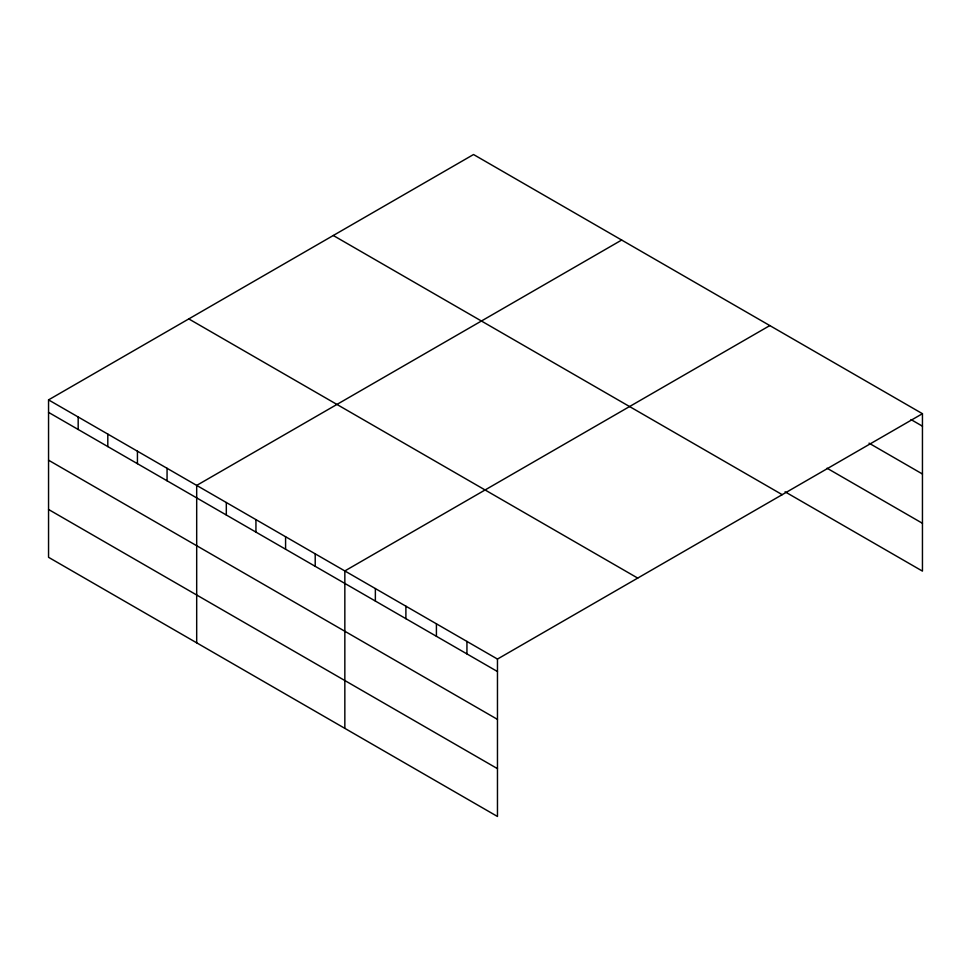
<?xml version="1.0" encoding="UTF-8"?>
<svg xmlns="http://www.w3.org/2000/svg" width="971" height="971" viewBox="0 0 971 971"><rect width="100%" height="100%" fill="white"/><g stroke="black" fill="none" stroke-linecap="round" stroke-linejoin="round"><path stroke-width="1.46" d="M922.45 413.695L473.532 154.523L48.55 399.882L48.55 557.305L497.468 816.477L497.468 659.066L922.45 413.695L922.45 571.118L785.078 491.812M621.671 240.043L196.688 485.415L196.688 642.826M769.821 325.576L344.839 570.936L344.839 728.359M911.004 419.569L922.45 426.184M869.033 443.164L922.45 474.018M827.049 468.216L922.45 523.296M333.284 235.492L782.201 494.664M188.799 318.913L637.716 578.085M48.55 399.882L497.468 659.066M48.55 412.372L497.468 671.544M48.55 460.193L497.468 719.377M48.55 509.472L497.468 768.656M466.942 641.43L466.942 653.92M436.416 623.807L436.416 636.296M405.89 606.183L405.89 618.673M375.364 588.56L375.364 601.049M315.211 553.834L315.211 566.324M285.583 536.732L285.583 549.21M255.943 519.619L255.943 532.108M226.316 502.517L226.316 515.006M167.061 468.301L167.061 480.791M137.433 451.199L137.433 463.689M107.805 434.098L107.805 446.575M78.178 416.984L78.178 429.473"/></g></svg>
